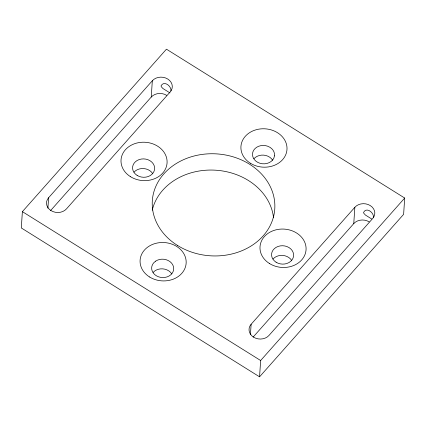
<?xml version="1.0" encoding="UTF-8"?>
<svg xmlns="http://www.w3.org/2000/svg" width="426" height="426" viewBox="0 0 426 426"><rect width="100%" height="100%" fill="white"/><g stroke="black" fill="none" stroke-linecap="round" stroke-linejoin="round"><path stroke-width="0.64" d="M22.381 211.647L21.3 227.953L259.556 376.824L403.619 214.353L404.7 198.047L166.444 49.176L22.381 211.647L260.643 360.518L259.556 376.824M47.909 208.17L48.607 197.733L152.327 80.754A11.049 9.191 3.8 0 1 167.743 79.023A11.049 9.191 3.8 0 1 170.198 91.92L66.472 208.9A11.044 9.191 3.8 0 1 51.056 210.625A11.044 9.191 3.8 0 1 48.607 197.733M50.609 210.556L151.241 97.059L152.327 80.754M250.429 334.708L251.127 324.271L354.847 207.292A11.049 9.191 3.8 0 1 370.263 205.566A11.049 9.191 3.8 0 1 372.718 218.458L268.992 335.438A11.044 9.191 3.8 0 1 253.576 337.168A11.044 9.191 3.8 0 1 251.127 324.271M253.129 337.094L353.761 223.602L354.847 207.292M260.643 360.518L404.7 198.047M169.942 92.905L162.924 88.517L161.273 86.723L161.065 85.844C163.893 80.21 171.54 85.972 170.97 90.956M371.706 218.996L365.444 215.061L363.793 213.261L363.586 212.382C366.413 206.754 374.06 212.515 373.49 217.494M353.761 223.602A11.049 9.191 3.8 0 1 369.182 221.871M151.241 97.059A11.049 9.191 3.8 0 1 166.662 95.333M153.104 272.438A11.044 9.191 3.8 0 1 171.806 273.934M273.018 258.992A11.044 9.191 3.8 0 1 291.719 260.488M253.944 158.706A11.044 9.191 3.8 0 1 272.645 160.203M134.03 172.152A11.044 9.191 3.8 0 1 152.732 173.648M152.247 210.22A61.365 51.056 3.8 0 1 215.386 170.182A61.365 51.056 3.8 0 1 273.503 217.516M274.498 155.82L273.827 158.142A11.049 9.196 3.7 0 1 262.363 163.765A11.049 9.196 3.7 0 1 252.613 155.863L252.538 153.461A11.044 9.191 3.9 0 1 267.469 146.134L270.004 147.327A11.044 9.191 3.9 0 1 274.498 155.831M155.618 261.175L153.743 262.789A11.044 9.191 3.9 0 0 160.581 277.358A11.044 9.191 3.9 0 0 173.387 266.362A11.044 9.191 3.9 0 0 155.724 261.085L155.618 261.175M177.525 245.461A61.365 51.056 3.8 0 0 274.536 211.397A61.365 51.056 3.8 0 0 188.564 157.679A61.365 51.056 3.8 0 0 177.525 245.461M149.579 276.985A23.073 19.197 3.8 0 0 186.055 264.173A23.073 19.197 3.8 0 0 153.727 243.976A23.073 19.197 3.8 0 0 149.579 276.985M269.493 263.54A23.073 19.197 3.8 0 0 305.969 250.728A23.073 19.197 3.8 0 0 273.641 230.53A23.073 19.197 3.8 0 0 269.493 263.54M276.107 262.235A11.044 9.186 3.8 0 0 293.567 256.106A11.044 9.186 3.8 0 0 278.098 246.436A11.044 9.186 3.8 0 0 276.107 262.235M250.419 163.254A23.073 19.197 3.8 0 0 286.895 150.447A23.073 19.197 3.8 0 0 254.567 130.244A23.073 19.197 3.8 0 0 250.419 163.254M137.124 175.395A11.044 9.186 3.8 0 0 154.585 169.266A11.044 9.186 3.8 0 0 139.11 159.596A11.044 9.186 3.8 0 0 137.124 175.395M130.51 176.699A23.073 19.197 3.8 0 0 166.981 163.888A23.073 19.197 3.8 0 0 134.659 143.69A23.073 19.197 3.8 0 0 130.51 176.699"/></g></svg>
